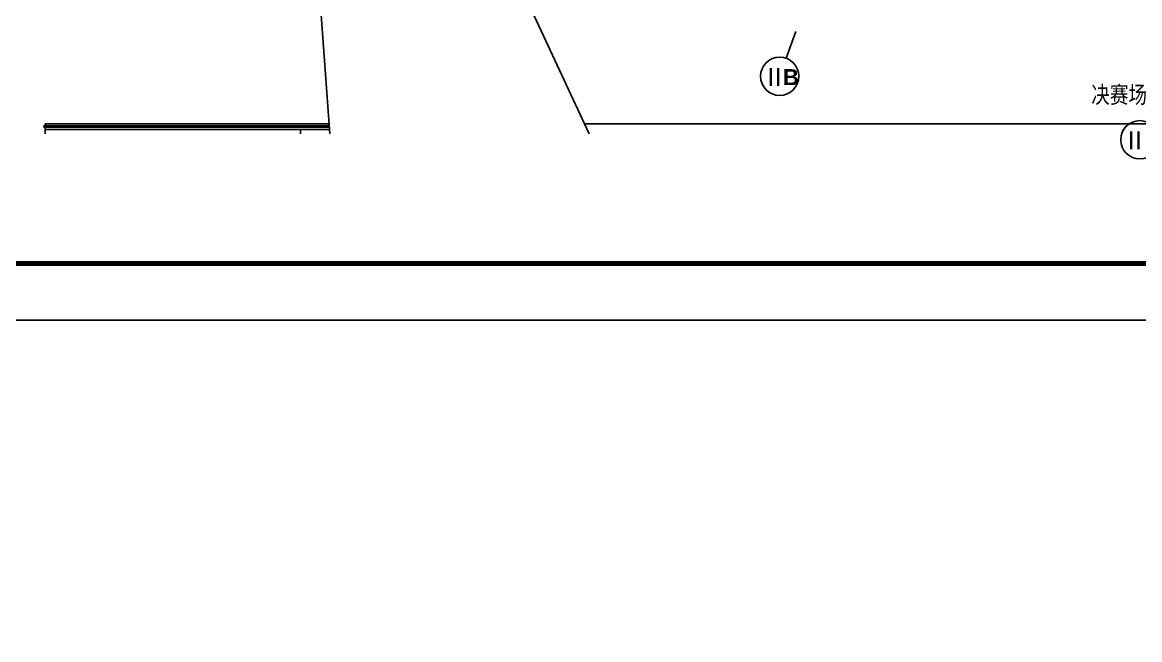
# Model space of a CAD drawing. Extents: x 23317406 to 24383751, y 42324270 to 43451021.
# Drawn here: x 23957967 to 23997363, y 42850252 to 42872022 of the extents above; entities that cross this region are included whole.
import ezdxf

# ---------------------------------------------------------------- set-up
doc = ezdxf.new("R2010")
doc.units = 0
doc.header["$MEASUREMENT"] = 0
doc.layers.get('0').update_dxf_attribs({"linetype": 'CONTINUOUS'})
for name, color, linetype in [('FRAME', 7, 'CONTINUOUS'), ('场地', 5, 'CONTINUOUS'), ('墙', 7, 'CONTINUOUS'), ('投影', 9, 'CONTINUOUS'), ('汉字', 7, 'CONTINUOUS'), ('辅助件', 9, 'CONTINUOUS'), ('门窗', 7, 'CONTINUOUS')]:
    doc.layers.add(name, color=color, linetype=linetype)
doc.styles.add('Q1', font='SimSun.ttf', dxfattribs={"width": 0.8, "height": 450})
doc.styles.add('T-SG-01$0$Arial', font='ARIALBD.TTF')

msp = doc.modelspace()

# ---------------------------------------------------------------- linework, layer by layer
msp.add_line((23984900.09612, 42870754.90979), (23985242.11626, 42871694.60241))
at = {"color": 2}
for centre in [(23984669.23252, 42870120.61727), (23997370, 42867881.12926)]:
    msp.add_circle(centre, 675, dxfattribs=at)
at = {"layer": 'FRAME'}
msp.add_lwpolyline([(23897901.89778, 42861519.9814), (23897901.89778, 43029719.9814), (24135701.89778, 43029719.9814), (24135701.89778, 42861519.9814)], close=True, dxfattribs=at)
at = {"layer": 'FRAME', "const_width": 180}
msp.add_lwpolyline([(23902901.89778, 42863519.9814), (23902901.89778, 43027719.9814), (24133701.89778, 43027719.9814), (24133701.89778, 42863519.9814)], close=True, dxfattribs=at)
at = {"layer": '场地'}
msp.add_lwpolyline([(23968808.8086, 42868093.93648), (23968455.52568, 42872945.68857), (23975695.29569, 42872945.68857), (23977957.70485, 42868093.93648)], dxfattribs=at)
at = {"layer": '墙', "ltscale": 5000}
for start, end in [(67.1172342395, 67.1172342395), (66.2587266313, 66.2587266313), (64.4772342395, 64.4772342395), (64.9387266313, 64.9387266313)]:
    msp.add_arc((23850578.58196, 42857442.58139), 533172.67138, start, end, dxfattribs=at)
at = {"layer": '墙'}
for centre, start, end in [((23850634.74669, 42857737.27781), 79.4743453394, 79.4743453394), ((23850639.30178, 42857736.37231), 78.1227654233, 78.1227654233), ((23850644.55659, 42857735.23786), 77.5606287088, 77.5606287088), ((23850649.0789, 42857734.18074), 76.2090487927, 76.2090487927)]:
    msp.add_arc(centre, 530172.67138, start, end, dxfattribs=at)
at = {"layer": '投影', "color": 6}
for p, q in [((23958770, 42868245.68859), (23958770, 42868093.93648)), ((23967770, 42868245.68859), (23967770, 42868093.93648))]:
    msp.add_line(p, q, dxfattribs=at)
at = {"layer": '辅助件'}
for p, q in [((23968783.19559, 42868445.68859), (23958770, 42868445.68859)), ((23958770, 42868370.6886), (23958770, 42868445.68859)), ((23958770, 42868245.68859), (23958770, 42868320.6886)), ((23968797.75869, 42868245.68859), (23958770, 42868245.68859))]:
    msp.add_line(p, q, dxfattribs=at)
at = {"layer": '辅助件', "extrusion": (0, 0, -1)}
msp.add_line((23977793.68, 42868445.68889), (24016946.32078, 42868445.69056), dxfattribs=at)
at = {"layer": '门窗', "ltscale": 100}
for p, q in [((23958720, 42868370.6886), (23968788.65675, 42868370.68863)), ((23968792.29752, 42868320.68863), (23958720, 42868320.6886))]:
    msp.add_line(p, q, dxfattribs=at)
at = {"layer": '门窗'}
msp.add_line((23958720, 42868320.6886), (23958720, 42868370.6886), dxfattribs=at)

# ---------------------------------------------------------------- texts
at = {"color": 3, "style": 'T-SG-01$0$Arial'}
for s, height, p in [('Ⅱ', 637.5, (23984056.68743, 42869778.04816)), ('B', 562.5, (23984783.37512, 42869809.54803)), ('Ⅱ', 637.5, (23996757.45491, 42867538.56014))]:
    msp.add_text(s, height=height, dxfattribs=at).set_placement(p)
at = {"layer": '汉字', "color": 0, "style": 'Q1', "width": 0.8}
msp.add_text('决赛场地中心线', height=600, dxfattribs=at).set_placement((23995657.90254, 42869170.52559))

doc.saveas('drawing.dxf')
